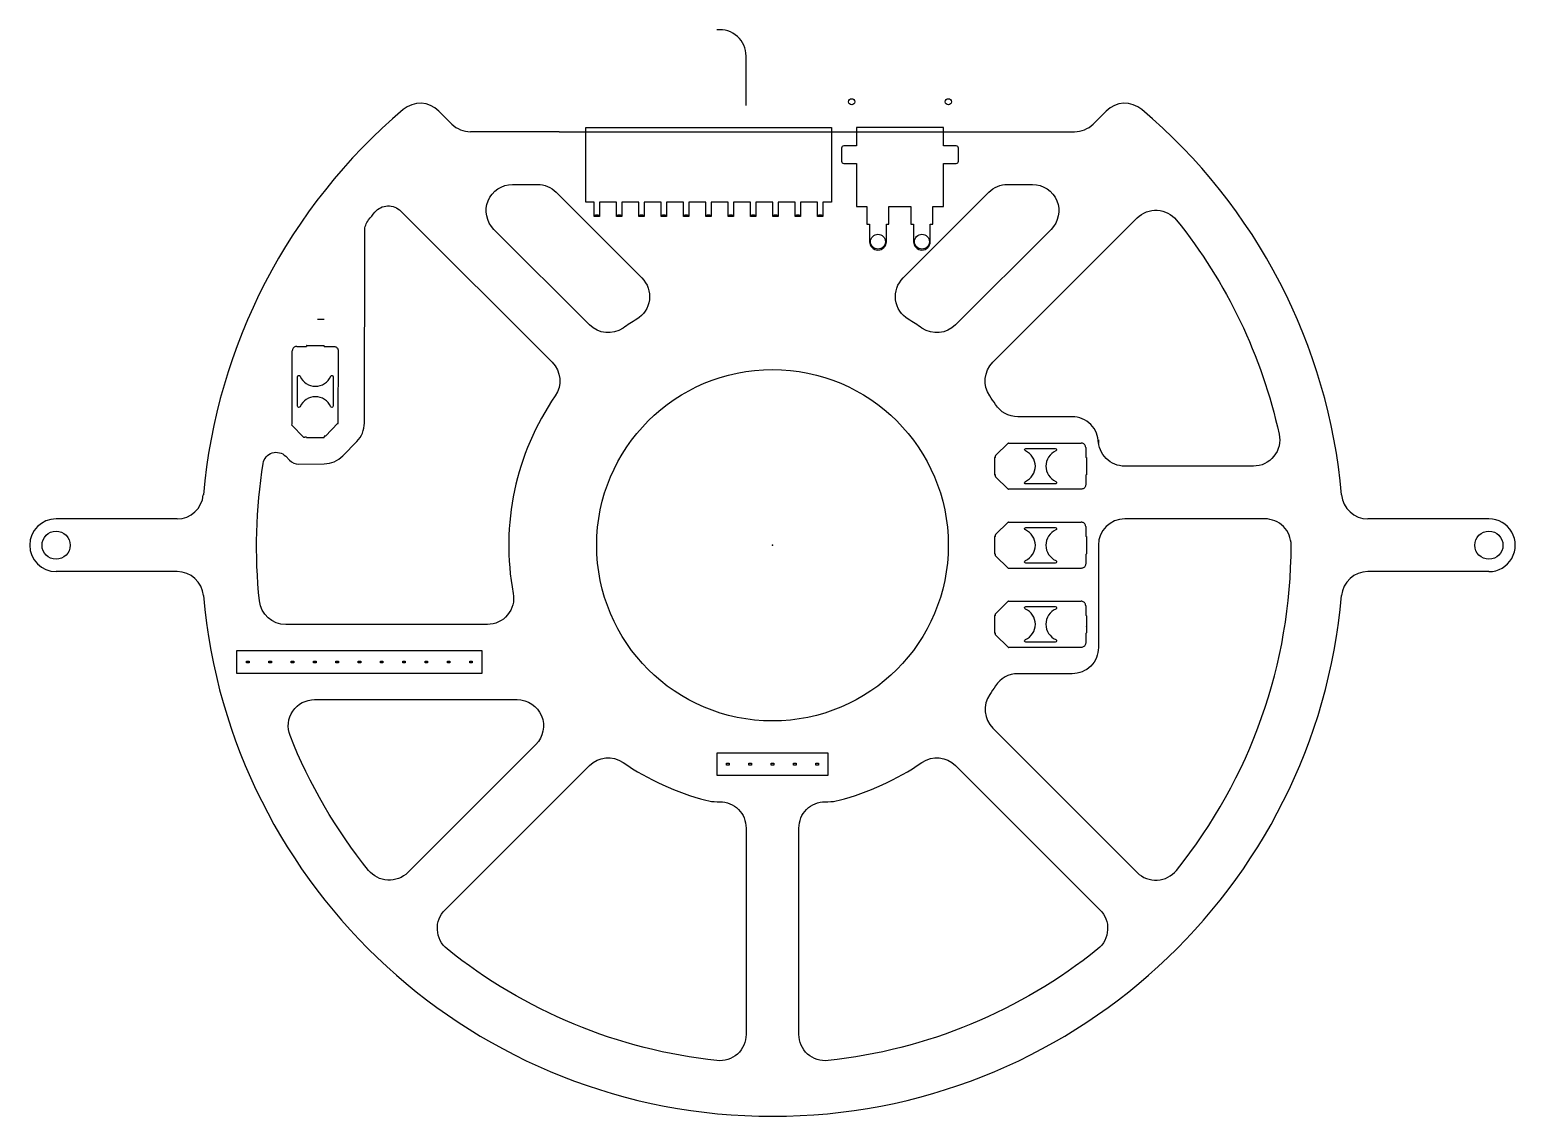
# Model space of a CAD drawing. Header units: millimetres. Extents: x -85 to 85, y -65 to 59.
import ezdxf

# ---------------------------------------------------------------- set-up
doc = ezdxf.new("R2010")
doc.units = ezdxf.units.MM
doc.layers.get('0').update_dxf_attribs({"linetype": 'CONTINUOUS'})

msp = doc.modelspace()

# ---------------------------------------------------------------- linework, layer by layer
for p, q in [((-3, 50.06), (-3, 55.68)), ((-36.47, 47.94), (-37.96, 49.42)), ((36.47, 47.94), (37.96, 49.42)), ((-24.26, 47.06), (-34.35, 47.06)), ((-24.26, 47.06), (24.26, 47.06)), ((24.26, 47.06), (34.35, 47.06)), ((-51.77, 25.72), (-51.02, 25.72)), ((-54.65, 13.81), (-54.63, 22.12)), ((-54.63, 22.12), (-54.63, 22.13)), ((-54.13, 22.63), (-53, 22.63)), ((-53, 22.7), (-53, 22.63)), ((-53, 22.7), (-53, 22.7)), ((-52.98, 22.72), (-52.23, 22.72)), ((-52.23, 22.73), (-51.77, 22.73)), ((-51.77, 22.72), (-51.02, 22.72)), ((-51, 22.7), (-51, 22.7)), ((-51, 22.61), (-51, 22.7)), ((-51, 22.61), (-49.88, 22.61)), ((-49.42, 22.12), (-49.43, 13.85)), ((-49.42, 22.13), (-49.42, 22.12)), ((-53.3, 12.28), (-54.71, 13.72)), ((-49.44, 13.89), (-50.86, 12.43)), ((-53, 12.3), (-53.2, 12.3)), ((-53, 12.3), (-53, 12.29)), ((-52.98, 12.25), (-51.02, 12.27)), ((-50.83, 12.41), (-51, 12.41)), ((-51, 12.41), (-51, 12.29)), ((25.37, 10), (25.37, 10.19)), ((25.38, 10.21), (26.82, 11.62)), ((26.83, 11.62), (35.12, 11.62)), ((35.12, 11.62), (35.13, 11.62)), ((35.63, 11.12), (35.63, 10)), ((25.27, 9.98), (25.27, 8.02)), ((25.37, 10), (25.29, 10)), ((35.7, 10), (35.63, 10)), ((35.7, 10), (35.7, 10)), ((35.72, 9.98), (35.72, 9.23)), ((35.72, 8.77), (35.72, 8.02)), ((35.73, 9.23), (35.73, 8.77)), ((25.37, 8), (25.29, 8)), ((25.37, 7.81), (25.37, 8)), ((26.82, 6.38), (25.38, 7.79)), ((35.63, 8), (35.7, 8)), ((35.63, 8), (35.63, 6.87)), ((35.7, 8), (35.7, 8)), ((35.12, 6.37), (26.83, 6.37)), ((35.13, 6.37), (35.12, 6.37)), ((-67.74, 3), (-81.5, 3)), ((25.38, 1.21), (26.82, 2.62)), ((26.83, 2.62), (35.12, 2.62)), ((35.12, 2.62), (35.13, 2.62)), ((35.63, 2.12), (35.63, 1)), ((81.5, 3), (67.73, 3)), ((25.27, 0.98), (25.27, -0.98)), ((25.37, 1), (25.29, 1)), ((25.37, 1), (25.37, 1.19)), ((35.7, 1), (35.63, 1)), ((35.7, 1), (35.7, 1)), ((35.72, 0.98), (35.72, 0.23)), ((35.73, 0.23), (35.73, -0.23)), ((25.37, -1), (25.29, -1)), ((25.37, -1.19), (25.37, -1)), ((26.82, -2.62), (25.38, -1.21)), ((35.63, -1), (35.7, -1)), ((35.63, -1), (35.63, -2.13)), ((35.7, -1), (35.7, -1)), ((35.72, -0.23), (35.72, -0.98)), ((-67.73, -3), (-81.5, -3)), ((35.12, -2.63), (26.83, -2.63)), ((35.13, -2.63), (35.12, -2.63)), ((81.5, -3), (67.73, -3)), ((25.38, -7.79), (26.82, -6.38)), ((26.83, -6.37), (35.12, -6.37)), ((35.12, -6.37), (35.13, -6.37)), ((25.27, -8.02), (25.27, -9.98)), ((25.37, -8), (25.29, -8)), ((25.37, -8), (25.37, -7.81)), ((35.63, -6.88), (35.63, -8)), ((35.7, -8), (35.63, -8)), ((35.7, -8), (35.7, -8)), ((35.72, -8.02), (35.72, -8.77)), ((25.37, -10), (25.29, -10)), ((25.37, -10.19), (25.37, -10)), ((35.63, -10), (35.7, -10)), ((35.63, -10), (35.63, -11.13)), ((35.7, -10), (35.7, -10)), ((35.72, -9.23), (35.72, -9.98)), ((35.73, -8.77), (35.73, -9.23)), ((26.82, -11.62), (25.38, -10.21)), ((35.12, -11.63), (26.83, -11.63)), ((35.13, -11.63), (35.12, -11.63))]:
    msp.add_line(p, q)
for points in [[(-21.24, 39.04), (-21.24, 47.55), (6.7, 47.55), (6.7, 39.04), (5.73, 39.04), (5.73, 37.72), (5.73, 37.62), (5.73, 37.42), (5.58, 37.42), (5.28, 37.42), (5.13, 37.42), (5.13, 37.62), (5.13, 37.72), (5.13, 39.04), (3.19, 39.04), (3.19, 37.72), (3.19, 37.62), (3.19, 37.42), (3.04, 37.42), (2.74, 37.42), (2.59, 37.42), (2.59, 37.62), (2.59, 37.72), (2.59, 39.04), (0.65, 39.04), (0.65, 37.72), (0.65, 37.62), (0.65, 37.42), (0.5, 37.42), (0.2, 37.42), (0.05, 37.42), (0.05, 37.62), (0.05, 37.72), (0.05, 39.04), (-1.89, 39.04), (-1.89, 37.72), (-1.89, 37.62), (-1.89, 37.42), (-2.04, 37.42), (-2.34, 37.42), (-2.49, 37.42), (-2.49, 37.62), (-2.49, 37.72), (-2.49, 39.04), (-4.43, 39.04), (-4.43, 37.72), (-4.43, 37.62), (-4.43, 37.42), (-4.58, 37.42), (-4.88, 37.42), (-5.03, 37.42), (-5.03, 37.62), (-5.03, 37.72), (-5.03, 39.04), (-6.97, 39.04), (-6.97, 37.72), (-6.97, 37.62), (-6.97, 37.42), (-7.12, 37.42), (-7.42, 37.42), (-7.57, 37.42), (-7.57, 37.62), (-7.57, 37.72), (-7.57, 39.04), (-9.51, 39.04), (-9.51, 37.72), (-9.51, 37.62), (-9.51, 37.42), (-9.66, 37.42), (-9.96, 37.42), (-10.11, 37.42), (-10.11, 37.62), (-10.11, 37.72), (-10.11, 39.04), (-12.05, 39.04), (-12.05, 37.72), (-12.05, 37.62), (-12.05, 37.42), (-12.2, 37.42), (-12.5, 37.42), (-12.65, 37.42), (-12.65, 37.62), (-12.65, 37.72), (-12.65, 39.04), (-14.59, 39.04), (-14.59, 37.72), (-14.59, 37.62), (-14.59, 37.42), (-14.74, 37.42), (-15.04, 37.42), (-15.19, 37.42), (-15.19, 37.62), (-15.19, 37.72), (-15.19, 39.04), (-17.13, 39.04), (-17.13, 37.72), (-17.13, 37.62), (-17.13, 37.42), (-17.28, 37.42), (-17.58, 37.42), (-17.73, 37.42), (-17.73, 37.62), (-17.73, 37.72), (-17.73, 39.04), (-19.67, 39.04), (-19.67, 37.72), (-19.67, 37.62), (-19.67, 37.42), (-19.82, 37.42), (-20.12, 37.42), (-20.27, 37.42), (-20.27, 37.62), (-20.27, 37.72), (-20.27, 39.04)], [(-19.82, 37.62), (-19.82, 37.42), (-20.12, 37.42), (-20.12, 37.62)], [(-17.28, 37.62), (-17.28, 37.42), (-17.58, 37.42), (-17.58, 37.62)], [(-14.74, 37.62), (-14.74, 37.42), (-15.04, 37.42), (-15.04, 37.62)], [(-12.2, 37.62), (-12.2, 37.42), (-12.5, 37.42), (-12.5, 37.62)], [(-9.66, 37.62), (-9.66, 37.42), (-9.96, 37.42), (-9.96, 37.62)], [(-7.12, 37.62), (-7.12, 37.42), (-7.42, 37.42), (-7.42, 37.62)], [(-4.58, 37.62), (-4.58, 37.42), (-4.88, 37.42), (-4.88, 37.62)], [(-2.04, 37.62), (-2.04, 37.42), (-2.34, 37.42), (-2.34, 37.62)], [(0.5, 37.62), (0.5, 37.42), (0.2, 37.42), (0.2, 37.62)], [(3.04, 37.62), (3.04, 37.42), (2.74, 37.42), (2.74, 37.62)], [(5.58, 37.62), (5.58, 37.42), (5.28, 37.42), (5.28, 37.62)], [(-60.97, -14.57), (-33.03, -14.57), (-33.03, -14.15), (-33.03, -12.45), (-33.03, -12.02), (-60.97, -12.02), (-60.97, -12.45), (-60.97, -14.15)], [(-59.55, -13.2), (-59.55, -13.4), (-59.85, -13.4), (-59.85, -13.2)], [(-57.01, -13.2), (-57.01, -13.4), (-57.31, -13.4), (-57.31, -13.2)], [(-54.47, -13.2), (-54.47, -13.4), (-54.77, -13.4), (-54.77, -13.2)], [(-51.93, -13.2), (-51.93, -13.4), (-52.23, -13.4), (-52.23, -13.2)], [(-49.39, -13.2), (-49.39, -13.4), (-49.69, -13.4), (-49.69, -13.2)], [(-46.85, -13.2), (-46.85, -13.4), (-47.15, -13.4), (-47.15, -13.2)], [(-44.31, -13.2), (-44.31, -13.4), (-44.61, -13.4), (-44.61, -13.2)], [(-41.77, -13.2), (-41.77, -13.4), (-42.07, -13.4), (-42.07, -13.2)], [(-39.23, -13.2), (-39.23, -13.4), (-39.53, -13.4), (-39.53, -13.2)], [(-36.69, -13.2), (-36.69, -13.4), (-36.99, -13.4), (-36.99, -13.2)], [(-34.15, -13.2), (-34.15, -13.4), (-34.45, -13.4), (-34.45, -13.2)], [(-6.35, -26.19), (6.35, -26.19), (6.35, -25.77), (6.35, -24.07), (6.35, -23.65), (-6.35, -23.65), (-6.35, -24.07), (-6.35, -25.77)], [(-4.93, -24.82), (-4.93, -25.02), (-5.23, -25.02), (-5.23, -24.82)], [(-2.39, -24.82), (-2.39, -25.02), (-2.69, -25.02), (-2.69, -24.82)], [(0.15, -24.82), (0.15, -25.02), (-0.15, -25.02), (-0.15, -24.82)], [(2.69, -24.82), (2.69, -25.02), (2.39, -25.02), (2.39, -24.82)], [(5.23, -24.82), (5.23, -25.02), (4.93, -25.02), (4.93, -24.82)]]:
    msp.add_lwpolyline(points, close=True)
for points in [[(9.55, 43.45), (9.55, 39.75), (9.55, 38.55), (10.55, 38.55), (10.75, 38.55), (10.75, 36.55), (11.05, 36.55), (11.05, 34.55, 1), (12.95, 34.55), (12.95, 36.55), (13.25, 36.55), (13.25, 38.55), (15.75, 38.55), (15.75, 36.55), (16.05, 36.55), (16.05, 34.55, 1), (17.95, 34.55), (17.95, 36.55), (18.25, 36.55), (18.25, 38.55), (18.45, 38.55), (19.45, 38.55), (19.45, 39.75), (19.45, 43.45), (20.9, 43.45, 0.414214), (21.15, 43.7), (21.15, 45.2, 0.414214), (20.9, 45.45), (19.45, 45.45), (19.45, 47.55), (9.55, 47.55), (9.55, 45.45), (8.1, 45.45, 0.414214), (7.85, 45.2), (7.85, 43.7, 0.414214), (8.1, 43.45)], [(-24.62, 40.18), (-14.86, 30.42, -0.487893), (-15.44, 25.72, 0.015508), (-17, 24.72, -0.361621), (-20.82, 25.07), (-31.69, 35.94, -0.668179), (-29.57, 41.06), (-26.74, 41.06, -0.198912)], [(14.86, 30.42), (24.62, 40.18, -0.198912), (26.74, 41.06), (29.57, 41.06, -0.668179), (31.69, 35.94), (20.82, 25.07, -0.361622), (17, 24.72, 0.015508), (15.44, 25.72, -0.487893)], [(-32.44, -9.02), (-55.37, -9.02, -0.38329), (-58.36, -6.34, -0.066893), (-57.94, 9.31, -0.614756), (-55.38, 10.13), (-54.95, 9.69, 0.203818), (-53.87, 9.24), (-51, 9.27, 0.199779), (-48.88, 10.17), (-47.28, 11.81, 0.195104), (-46.43, 13.9), (-46.39, 35.78, -0.170814), (-45.95, 37.03, -0.00482), (-45.23, 37.91, -0.440176), (-42.28, 38.04), (-25.07, 20.82, -0.361618), (-24.72, 17, 0.199108), (-29.5, -5.48, -0.469085)], [(54.7, 9), (40.08, 9, -0.414214), (37.08, 12), (37.08, 11.62, 0.414214), (34.08, 14.62), (27.9, 14.62, -0.257304), (25.36, 16.02, 0.009783), (24.72, 17, -0.361621), (25.07, 20.82), (41.49, 37.25, -0.446019), (45.95, 37.01, -0.11604), (57.63, 12.64, -0.478974)], [(-49.97, 19.17), (-49.97, 15.83, -0.810896), (-50.26, 15.77, 0.651318), (-53.74, 15.77, -0.810896), (-54.02, 15.83), (-54.02, 19.17, -0.810896), (-53.74, 19.23, 0.651318), (-50.26, 19.23, -0.810896)], [(32.17, 6.97), (28.83, 6.97, -0.810896), (28.77, 7.26, 0.651318), (28.77, 10.74, -0.810896), (28.83, 11.02), (32.17, 11.02, -0.810896), (32.23, 10.74, 0.651318), (32.23, 7.26, -0.810896)], [(56, 3), (40.08, 3, 0.414209), (37.08, 0), (37.08, -11.63, -0.414214), (34.08, -14.63), (27.9, -14.63, 0.257304), (25.36, -16.02, -0.009783), (24.72, -17, 0.361622), (25.07, -20.82), (41.49, -37.25, 0.446016), (45.95, -37.01, 0.171151), (59, 0, 0.414222)], [(32.17, -2.03), (28.83, -2.03, -0.810896), (28.77, -1.74, 0.651318), (28.77, 1.74, -0.810896), (28.83, 2.02), (32.17, 2.02, -0.810896), (32.23, 1.74, 0.651318), (32.23, -1.74, -0.810896)], [(32.17, -11.03), (28.83, -11.03, -0.810896), (28.77, -10.74, 0.651318), (28.77, -7.26, -0.810896), (28.83, -6.98), (32.17, -6.98, -0.810896), (32.23, -7.26, 0.651318), (32.23, -10.74, -0.810896)], [(-52.09, -17.57), (-29.06, -17.57, -0.668179), (-26.93, -22.69), (-41.49, -37.25, -0.446016), (-45.95, -37.01, -0.075624), (-54.88, -21.67, -0.529196)], [(-7.57, -29.03, 0.063899), (-6.31, -29.19), (-6, -29.19, -0.414214), (-3, -32.19), (-3, -55.68, -0.446016), (-6.32, -58.66, -0.143651), (-37.01, -45.95, -0.446016), (-37.25, -41.49), (-20.82, -25.07, -0.361621), (-17, -24.72, 0.087047)], [(6.31, -29.19, 0.063899), (7.57, -29.03, 0.087047), (17, -24.72, -0.361621), (20.82, -25.07), (37.25, -41.49, -0.446016), (37.01, -45.95, -0.143651), (6.32, -58.66, -0.446016), (3, -55.68), (3, -32.19, -0.414214), (6, -29.19)]]:
    msp.add_lwpolyline(points, format="xyb", close=True)
for centre, radius in [((9.01, 50.47), 0.35), ((20.01, 50.47), 0.35), ((12, 34.55), 0.85), ((17, 34.55), 0.85), ((0, 0), 20), ((-81.5, 0), 1.6), ((-81.5, 0), 1.6), ((81.5, 0), 1.6), ((81.5, 0), 1.6)]:
    msp.add_circle(centre, radius)
for centre, radius, start, end in [((-6, 55.68), 3, 0, 96.1503), ((0, 0), 65, 130.2748, 174.9403), ((-40.08, 47.3), 3, 45, 130.2748), ((40.08, 47.3), 3, 49.7249, 135), ((0, 0), 65, 5.0616, 49.7249), ((-34.35, 50.06), 3, 225, 270), ((34.35, 50.06), 3, 270, 315), ((-52.98, 22.7), 0.02, 90, 180), ((-52.23, 22.71), 0.02, 90, 98.6131), ((-51.77, 22.71), 0.02, 81.3869, 90), ((-51.02, 22.7), 0.02, 0, 90), ((-54.61, 13.72), 0.1, 113.2996, 179.1014), ((-49.42, 13.88), 0.025, 141.1475, 255.2036), ((-53.27, 12.38), 0.0961, 250.47, 310.877), ((-52.98, 12.28), 0.0311, 148.6412, 263.557), ((-51.02, 12.29), 0.0234, -85.8479, 13.6447), ((-50.85, 12.41), 0.024, -6.6107, 121.713), ((25.39, 10.19), 0.02, 134.5018, 180), ((26.83, 11.6), 0.02, 90, 134.5017), ((25.29, 9.98), 0.02, 89.8024, 179.9998), ((35.7, 9.98), 0.02, 0, 90), ((35.71, 9.23), 0.02, 0, 8.6131), ((35.71, 8.77), 0.02, -8.6131, 0), ((25.29, 8.02), 0.02, 180, 270), ((25.39, 7.81), 0.02, 180, 225.4982), ((35.7, 8.02), 0.02, -90, 0), ((-67.74, 6), 3, 270.001, 354.9403), ((26.83, 6.39), 0.02, 225.4982, 270), ((67.73, 6), 3, 185.0616, 270.001), ((-81.5, 0), 3, 90.001, 270.001), ((26.83, 2.6), 0.02, 90, 134.5018), ((81.5, 0), 3, -89.999, 90.0108), ((25.29, 0.98), 0.02, 89.8024, 179.9998), ((25.39, 1.19), 0.02, 134.5018, 180), ((35.7, 0.98), 0.02, 0, 90), ((35.71, 0.23), 0.02, 0, 8.6131), ((25.29, -0.98), 0.02, 180, 270), ((25.39, -1.19), 0.02, 180, 225.4982), ((35.7, -0.98), 0.02, -90, 0), ((35.71, -0.23), 0.02, -8.6131, 0), ((-67.73, -6), 3, 5.0645, 90.001), ((26.83, -2.61), 0.02, 225.4982, 270), ((67.73, -6), 3, 90.001, 174.9375), ((0, 0), 65, 185.0645, 354.9375), ((26.83, -6.39), 0.02, 90, 134.5018), ((25.29, -8.02), 0.02, 89.8024, 179.9998), ((25.39, -7.81), 0.02, 134.5018, 180), ((35.7, -8.02), 0.02, 0, 90), ((25.29, -9.98), 0.02, 180, 270), ((35.7, -9.98), 0.02, 270, 360), ((35.71, -8.77), 0.02, 0, 8.6131), ((35.71, -9.23), 0.02, 351.3869, 360), ((25.39, -10.19), 0.02, 180, 225.4982), ((26.83, -11.61), 0.02, 225.4982, 270)]:
    msp.add_arc(centre, radius, start, end)
for points, knots in [([(-54.13, 22.63), (-54.18, 22.63), (-54.23, 22.62), (-54.33, 22.59), (-54.38, 22.56), (-54.46, 22.5), (-54.5, 22.46), (-54.57, 22.38), (-54.59, 22.33), (-54.62, 22.23), (-54.63, 22.17), (-54.63, 22.13)], [1.570796, 1.570796, 1.570796, 1.570796, 1.884956, 1.884956, 2.199115, 2.199115, 2.513274, 2.513274, 2.827433, 2.827433, 3.141593, 3.141593, 3.141593, 3.141593]), ([(-49.88, 22.61), (-49.83, 22.61), (-49.78, 22.61), (-49.68, 22.58), (-49.64, 22.55), (-49.56, 22.5), (-49.53, 22.46), (-49.47, 22.38), (-49.45, 22.34), (-49.42, 22.25), (-49.42, 22.21), (-49.42, 22.13)], [4.712389, 4.712389, 4.712389, 4.712389, 5.026548, 5.026548, 5.340708, 5.340708, 5.654867, 5.654867, 5.969026, 5.969026, 6.283185, 6.283185, 6.283185, 6.283185]), ([(35.63, 11.12), (35.63, 11.18), (35.62, 11.23), (35.59, 11.33), (35.56, 11.38), (35.5, 11.46), (35.46, 11.5), (35.38, 11.56), (35.33, 11.58), (35.23, 11.62), (35.18, 11.62), (35.13, 11.62)], [1.570796, 1.570796, 1.570796, 1.570796, 1.884956, 1.884956, 2.199115, 2.199115, 2.513274, 2.513274, 2.827433, 2.827433, 3.141593, 3.141593, 3.141593, 3.141593]), ([(35.63, 6.87), (35.63, 6.82), (35.62, 6.77), (35.59, 6.67), (35.56, 6.62), (35.5, 6.54), (35.46, 6.5), (35.38, 6.44), (35.33, 6.42), (35.23, 6.38), (35.18, 6.37), (35.13, 6.37)], [4.712389, 4.712389, 4.712389, 4.712389, 5.026548, 5.026548, 5.340708, 5.340708, 5.654867, 5.654867, 5.969026, 5.969026, 6.283185, 6.283185, 6.283185, 6.283185]), ([(35.63, 2.12), (35.63, 2.18), (35.62, 2.23), (35.59, 2.33), (35.56, 2.38), (35.5, 2.46), (35.46, 2.5), (35.38, 2.56), (35.33, 2.58), (35.23, 2.62), (35.18, 2.62), (35.13, 2.62)], [1.570796, 1.570796, 1.570796, 1.570796, 1.884956, 1.884956, 2.199115, 2.199115, 2.513274, 2.513274, 2.827433, 2.827433, 3.141593, 3.141593, 3.141593, 3.141593]), ([(35.63, -2.13), (35.63, -2.18), (35.62, -2.23), (35.59, -2.33), (35.56, -2.38), (35.5, -2.46), (35.46, -2.5), (35.38, -2.56), (35.33, -2.58), (35.23, -2.62), (35.18, -2.63), (35.13, -2.63)], [4.712389, 4.712389, 4.712389, 4.712389, 5.026548, 5.026548, 5.340708, 5.340708, 5.654867, 5.654867, 5.969026, 5.969026, 6.283185, 6.283185, 6.283185, 6.283185]), ([(35.63, -6.88), (35.63, -6.82), (35.62, -6.77), (35.59, -6.67), (35.56, -6.62), (35.5, -6.54), (35.46, -6.5), (35.38, -6.44), (35.33, -6.42), (35.23, -6.38), (35.18, -6.37), (35.13, -6.37)], [1.570796, 1.570796, 1.570796, 1.570796, 1.884956, 1.884956, 2.199115, 2.199115, 2.513274, 2.513274, 2.827433, 2.827433, 3.141593, 3.141593, 3.141593, 3.141593]), ([(35.63, -11.13), (35.63, -11.18), (35.62, -11.23), (35.59, -11.33), (35.56, -11.38), (35.5, -11.46), (35.46, -11.5), (35.38, -11.56), (35.33, -11.58), (35.23, -11.62), (35.18, -11.63), (35.13, -11.63)], [4.712389, 4.712389, 4.712389, 4.712389, 5.026548, 5.026548, 5.340708, 5.340708, 5.654867, 5.654867, 5.969026, 5.969026, 6.283185, 6.283185, 6.283185, 6.283185])]:
    msp.add_open_spline(points, degree=3, knots=knots)
msp.add_point((0, 0))

doc.saveas('drawing.dxf')
